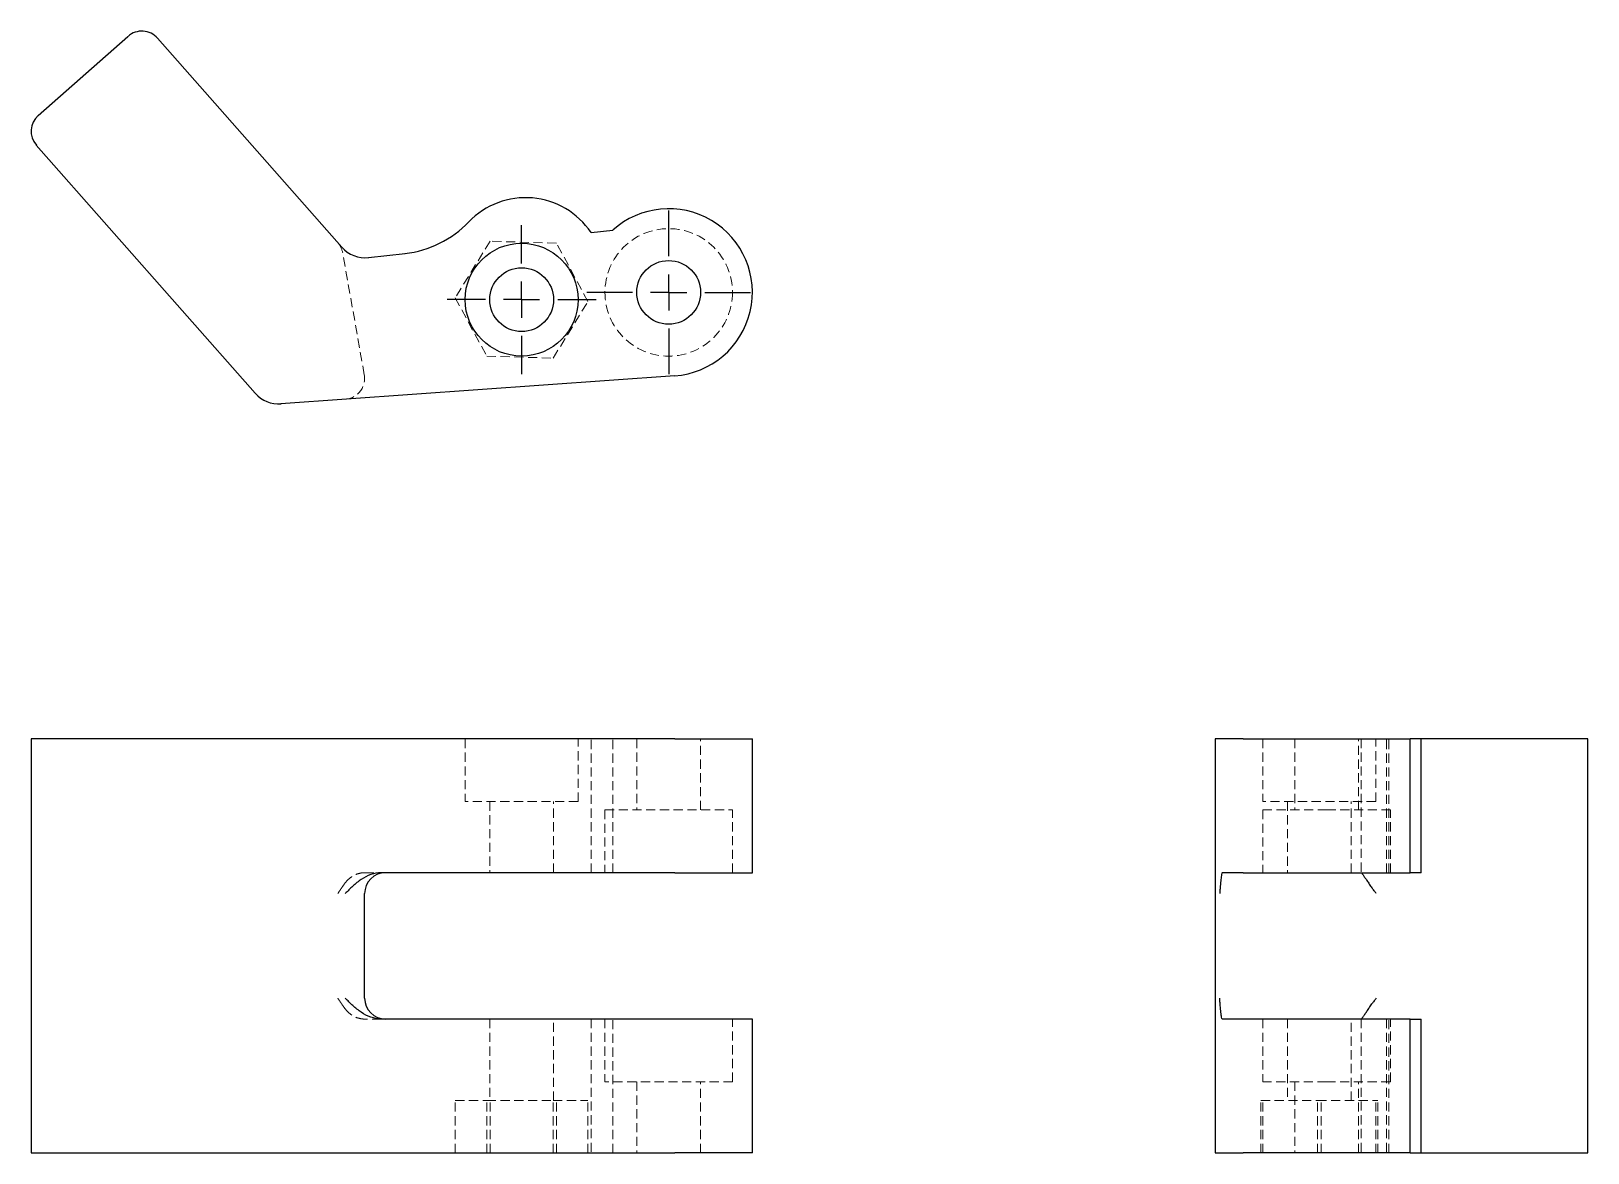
# Model space of a CAD drawing. Header units: millimetres. Extents: x 33 to 249, y 28 to 184.
import ezdxf

# ---------------------------------------------------------------- set-up
doc = ezdxf.new("R2010")
doc.units = ezdxf.units.MM
doc.linetypes.add('HIDDEN', pattern=[1.905, 1.27, -0.635])
doc.layers.add('10', color=7, linetype='Continuous')

# ---------------------------------------------------------------- blocks, each defined once
blk = doc.blocks.new('SW_CENTERMARKSYMBOL_0')
at = {"layer": '10', "color": 0}
for p, q in [((0, 5), (0, 11.34)), ((0, 0), (0, 2.5)), ((-5, 0), (-11.34, 0)), ((0, 0), (-2.5, 0)), ((0, 0), (0, -2.5)), ((0, 0), (2.5, 0)), ((5, 0), (11.34, 0)), ((0, -5), (0, -11.34))]:
    blk.add_line(p, q, dxfattribs=at)
blk = doc.blocks.new('SW_CENTERMARKSYMBOL_1')
at = {"layer": '10', "color": 0}
for p, q in [((0, 5), (0, 10.33)), ((0, 0), (0, 2.5)), ((-5, 0), (-10.33, 0)), ((0, 0), (-2.5, 0)), ((0, 0), (0, -2.5)), ((0, 0), (2.5, 0)), ((5, 0), (10.33, 0)), ((0, -5), (0, -10.33))]:
    blk.add_line(p, q, dxfattribs=at)

msp = doc.modelspace()

# ---------------------------------------------------------------- linework, layer by layer
at = {"color": 7, "linetype": 'Continuous', "lineweight": 25}
for p, q in [((33.98, 172.15), (46.43, 183.12)), ((50.53, 182.86), (76.06, 153.9)), ((64.07, 133.63), (33.72, 168.05)), ((110.63, 155.91), (113.66, 156.25)), ((79.8, 152.46), (84.84, 153.02)), ((122.23, 136.05), (67.64, 132.16)), ((33, 85.7), (33, 28.3)), ((33.72, 85.7), (33, 85.7)), ((64.07, 85.7), (33.72, 85.7)), ((67.64, 85.7), (64.07, 85.7)), ((122.23, 85.7), (67.64, 85.7)), ((122.23, 85.7), (133, 85.7)), ((133, 67.15), (133, 85.7)), ((197.15, 85.7), (197.15, 28.3)), ((197.16, 85.7), (197.15, 85.7)), ((201.05, 85.7), (197.16, 85.7)), ((201.05, 85.7), (224.22, 85.7)), ((224.22, 67.15), (224.22, 85.7)), ((225.75, 85.7), (224.22, 85.7)), ((225.75, 67.15), (225.75, 85.7)), ((247.86, 85.7), (225.75, 85.7)), ((248.85, 85.7), (247.86, 85.7)), ((248.85, 28.3), (248.85, 85.7)), ((122.23, 67.15), (81.55, 67.15)), ((122.23, 67.15), (133, 67.15)), ((201.05, 67.15), (198.16, 67.15)), ((201.05, 67.15), (224.22, 67.15)), ((225.75, 67.15), (224.22, 67.15)), ((79.24, 49.75), (79.24, 64.25)), ((122.23, 46.85), (81.55, 46.85)), ((133, 46.85), (122.23, 46.85)), ((133, 28.3), (133, 46.85)), ((201.05, 46.85), (198.16, 46.85)), ((224.22, 46.85), (201.05, 46.85)), ((224.22, 28.3), (224.22, 46.85)), ((224.22, 46.85), (225.75, 46.85)), ((225.75, 28.3), (225.75, 46.85)), ((33, 28.3), (33.72, 28.3)), ((33.72, 28.3), (64.07, 28.3)), ((64.07, 28.3), (67.64, 28.3)), ((67.64, 28.3), (122.23, 28.3)), ((133, 28.3), (122.23, 28.3)), ((197.15, 28.3), (197.16, 28.3)), ((197.16, 28.3), (201.05, 28.3)), ((224.22, 28.3), (201.05, 28.3)), ((224.22, 28.3), (225.75, 28.3)), ((225.75, 28.3), (247.86, 28.3)), ((247.86, 28.3), (248.85, 28.3))]:
    msp.add_line(p, q, dxfattribs=at)
at = {"color": 7, "linetype": 'HIDDEN', "lineweight": 18}
for p, q in [((96.63, 154.71), (91.8, 146.87)), ((105.83, 154.45), (96.63, 154.71)), ((110.21, 146.35), (105.83, 154.45)), ((79.19, 136.2), (76.2, 153.1)), ((91.8, 146.87), (96.18, 138.77)), ((105.38, 138.51), (110.21, 146.35)), ((96.18, 138.77), (105.38, 138.51)), ((93.18, 85.7), (93.18, 77.01)), ((108.83, 77.01), (108.83, 85.7)), ((110.63, 67.15), (110.63, 85.7)), ((113.66, 67.15), (113.66, 85.7)), ((116.98, 85.7), (116.98, 75.85)), ((125.82, 75.85), (125.82, 85.7)), ((203.78, 85.7), (203.78, 77.01)), ((208.2, 85.7), (208.2, 75.85)), ((217.04, 75.85), (217.04, 85.7)), ((217.43, 85.7), (217.43, 67.15)), ((219.44, 77.01), (219.44, 85.7)), ((220.91, 67.15), (220.91, 85.7)), ((221.25, 67.15), (221.25, 85.7)), ((108.83, 77.01), (93.18, 77.01)), ((96.58, 77.01), (96.58, 67.15)), ((105.43, 67.15), (105.43, 77.01)), ((112.56, 75.85), (130.25, 75.85)), ((112.56, 75.85), (112.56, 67.15)), ((130.25, 67.15), (130.25, 75.85)), ((219.44, 77.01), (203.78, 77.01)), ((203.78, 75.85), (212.62, 75.85)), ((203.78, 75.85), (203.78, 67.15)), ((207.19, 77.01), (207.19, 67.15)), ((212.62, 75.85), (221.47, 75.85)), ((216.03, 67.15), (216.03, 77.01)), ((221.47, 67.15), (221.47, 75.85)), ((79.26, 67.15), (81.55, 67.15)), ((81.55, 46.85), (79.26, 46.85)), ((96.58, 46.85), (96.58, 35.54)), ((105.43, 35.54), (105.43, 46.85)), ((110.63, 46.85), (110.63, 28.3)), ((112.56, 46.85), (112.56, 38.15)), ((113.66, 28.3), (113.66, 46.85)), ((130.25, 38.15), (130.25, 46.85)), ((203.78, 46.85), (203.78, 38.15)), ((207.19, 46.85), (207.19, 35.54)), ((216.03, 35.54), (216.03, 46.85)), ((217.43, 46.85), (217.43, 28.3)), ((220.91, 46.85), (220.91, 28.3)), ((221.25, 28.3), (221.25, 46.85)), ((221.47, 38.15), (221.47, 46.85)), ((130.25, 38.15), (112.56, 38.15)), ((116.98, 38.15), (116.98, 28.3)), ((125.82, 28.3), (125.82, 38.15)), ((212.62, 38.15), (203.78, 38.15)), ((208.2, 38.15), (208.2, 28.3)), ((221.47, 38.15), (212.62, 38.15)), ((217.04, 28.3), (217.04, 38.15)), ((91.8, 35.54), (96.18, 35.54)), ((91.8, 28.3), (91.8, 35.54)), ((96.18, 35.54), (105.38, 35.54)), ((96.18, 28.3), (96.18, 35.54)), ((96.63, 28.3), (96.63, 35.54)), ((105.38, 28.3), (105.38, 35.54)), ((105.38, 35.54), (110.21, 35.54)), ((105.83, 28.3), (105.83, 35.54)), ((110.21, 28.3), (110.21, 35.54)), ((203.51, 35.54), (211.35, 35.54)), ((203.51, 28.3), (203.51, 35.54)), ((203.77, 28.3), (203.77, 35.54)), ((211.35, 35.54), (219.45, 35.54)), ((211.35, 28.3), (211.35, 35.54)), ((211.87, 28.3), (211.87, 35.54)), ((219.45, 28.3), (219.45, 35.54)), ((219.45, 35.54), (219.71, 35.54)), ((219.71, 28.3), (219.71, 35.54))]:
    msp.add_line(p, q, dxfattribs=at)
msp.add_circle((121.4, 147.62), 8.84, dxfattribs=at)
at = {"color": 7, "linetype": 'Continuous', "lineweight": 25}
for centre, radius in [((101.01, 146.61), 7.83), ((121.4, 147.62), 4.42), ((101.01, 146.61), 4.42)]:
    msp.add_circle(centre, radius, dxfattribs=at)
for centre, radius, start, end in [((48.35, 180.95), 2.9, 41.3967, 131.3967), ((35.9, 169.97), 2.9, 131.3967, 221.3967), ((101.56, 149.83), 10.92, 33.8477, 136.1835), ((121.4, 147.62), 11.6, 274.0767, 131.9157), ((83.22, 167.43), 14.5, 276.3967, 316.1835), ((79.32, 156.78), 4.35, 221.3967, 276.3967), ((67.34, 136.5), 4.35, 221.3967, 274.0767), ((82.14, 64.25), 2.9, 90, 180), ((82.14, 49.75), 2.9, 180, 270)]:
    msp.add_arc(centre, radius, start, end, dxfattribs=at)
at = {"color": 7, "linetype": 'HIDDEN', "lineweight": 18}
for centre, start, end in [((73.34, 152.6), 10.0416, 41.3967), ((76.34, 135.69), 274.0767, 10.0416)]:
    msp.add_arc(centre, 2.9, start, end, dxfattribs=at)
for points, knots in [([(76.83, 153.21), (76.68, 153.32), (76.54, 153.43), (76.29, 153.65), (76.17, 153.77), (76.06, 153.9)], [0, 0, 0, 0, 0.5, 0.5, 1, 1, 1, 1]), ([(79.26, 67.15), (79.02, 67.15), (78.79, 67.12), (78.33, 67.01), (78.1, 66.94), (77.69, 66.74), (77.5, 66.63), (77.14, 66.37), (76.98, 66.22), (76.83, 66.07)], [0, 0, 0, 0, 0.25, 0.25, 0.5, 0.5, 0.75, 0.75, 1, 1, 1, 1]), ([(75.52, 64.25), (75.61, 64.38), (75.74, 64.58), (75.92, 64.85), (76.01, 64.98), (76.06, 65.05)], [0, 0, 0, 0, 0.490104, 0.759477, 1, 1, 1, 1]), ([(76.83, 66.07), (76.68, 65.9), (76.54, 65.74), (76.29, 65.39), (76.17, 65.21), (76.06, 65.05)], [0, 0, 0, 0, 0.5, 0.5, 1, 1, 1, 1]), ([(75.52, 49.75), (75.61, 49.62), (75.74, 49.42), (75.92, 49.15), (76.01, 49.02), (76.06, 48.95)], [0, 0, 0, 0, 0.490104, 0.758577, 1, 1, 1, 1]), ([(76.83, 47.93), (76.68, 48.1), (76.54, 48.26), (76.29, 48.61), (76.17, 48.79), (76.06, 48.95)], [0, 0, 0, 0, 0.5, 0.5, 1, 1, 1, 1]), ([(79.26, 46.85), (79.02, 46.85), (78.79, 46.88), (78.33, 46.99), (78.1, 47.06), (77.69, 47.26), (77.5, 47.37), (77.14, 47.63), (76.98, 47.78), (76.83, 47.93)], [0, 0, 0, 0, 0.25, 0.25, 0.5, 0.5, 0.75, 0.75, 1, 1, 1, 1])]:
    msp.add_open_spline(points, degree=3, knots=knots, dxfattribs=at)
at = {"color": 7, "linetype": 'Continuous', "lineweight": 25}
for points, knots in [([(81.55, 67.15), (81.05, 67.15), (80.57, 67.05), (79.62, 66.72), (79.19, 66.48), (78.37, 65.94), (77.98, 65.62), (77.43, 65.12), (77.25, 64.95), (76.89, 64.6), (76.72, 64.42), (76.54, 64.25)], [0, 0, 0, 0, 0.25, 0.25, 0.5, 0.5, 0.75, 0.75, 0.875, 0.875, 1, 1, 1, 1]), ([(198.16, 67.15), (198.12, 67.15), (198.08, 67.05), (198.02, 66.72), (197.99, 66.48), (197.93, 65.94), (197.9, 65.62), (197.86, 65.12), (197.85, 64.95), (197.82, 64.6), (197.81, 64.42), (197.8, 64.25)], [0, 0, 0, 0, 0.25, 0.25, 0.5, 0.5, 0.75, 0.75, 0.875, 0.875, 1, 1, 1, 1]), ([(217.43, 67.15), (217.43, 67.15), (217.46, 67.12), (217.54, 67.01), (217.6, 66.94), (217.74, 66.74), (217.83, 66.63), (218.01, 66.37), (218.11, 66.22), (218.21, 66.07)], [0, 0, 0, 0, 0.25, 0.25, 0.5, 0.5, 0.75, 0.75, 1, 1, 1, 1]), ([(218.21, 66.07), (218.32, 65.9), (218.43, 65.74), (218.65, 65.39), (218.77, 65.21), (218.9, 65.05)], [0, 0, 0, 0, 0.5, 0.5, 1, 1, 1, 1]), ([(219.51, 64.25), (219.41, 64.38), (219.26, 64.58), (219.06, 64.85), (218.95, 64.98), (218.9, 65.05)], [0, 0, 0, 0, 0.490104, 0.759477, 1, 1, 1, 1]), ([(81.55, 46.85), (81.05, 46.85), (80.57, 46.95), (79.62, 47.28), (79.19, 47.52), (78.37, 48.06), (77.98, 48.38), (77.43, 48.88), (77.25, 49.05), (76.89, 49.4), (76.72, 49.58), (76.54, 49.75)], [0, 0, 0, 0, 0.25, 0.25, 0.5, 0.5, 0.75, 0.75, 0.875, 0.875, 1, 1, 1, 1]), ([(198.16, 46.85), (198.12, 46.85), (198.08, 46.95), (198.02, 47.28), (197.99, 47.52), (197.93, 48.06), (197.9, 48.38), (197.86, 48.88), (197.85, 49.05), (197.82, 49.4), (197.81, 49.58), (197.8, 49.75)], [0, 0, 0, 0, 0.25, 0.25, 0.5, 0.5, 0.75, 0.75, 0.875, 0.875, 1, 1, 1, 1]), ([(219.51, 49.75), (219.41, 49.62), (219.26, 49.42), (219.06, 49.15), (218.95, 49.02), (218.9, 48.95)], [0, 0, 0, 0, 0.490104, 0.758577, 1, 1, 1, 1]), ([(217.43, 46.85), (217.43, 46.85), (217.46, 46.88), (217.54, 46.99), (217.6, 47.06), (217.74, 47.26), (217.83, 47.37), (218.01, 47.63), (218.11, 47.78), (218.21, 47.93)], [0, 0, 0, 0, 0.25, 0.25, 0.5, 0.5, 0.75, 0.75, 1, 1, 1, 1]), ([(218.21, 47.93), (218.32, 48.1), (218.43, 48.26), (218.65, 48.61), (218.77, 48.79), (218.9, 48.95)], [0, 0, 0, 0, 0.5, 0.5, 1, 1, 1, 1])]:
    msp.add_open_spline(points, degree=3, knots=knots, dxfattribs=at)

# ---------------------------------------------------------------- block references
at = {"layer": '10'}
for name, p in [('SW_CENTERMARKSYMBOL_0', (121.4, 147.62)), ('SW_CENTERMARKSYMBOL_1', (101.01, 146.61))]:
    msp.add_blockref(name, p, dxfattribs=at)

doc.saveas('drawing.dxf')
